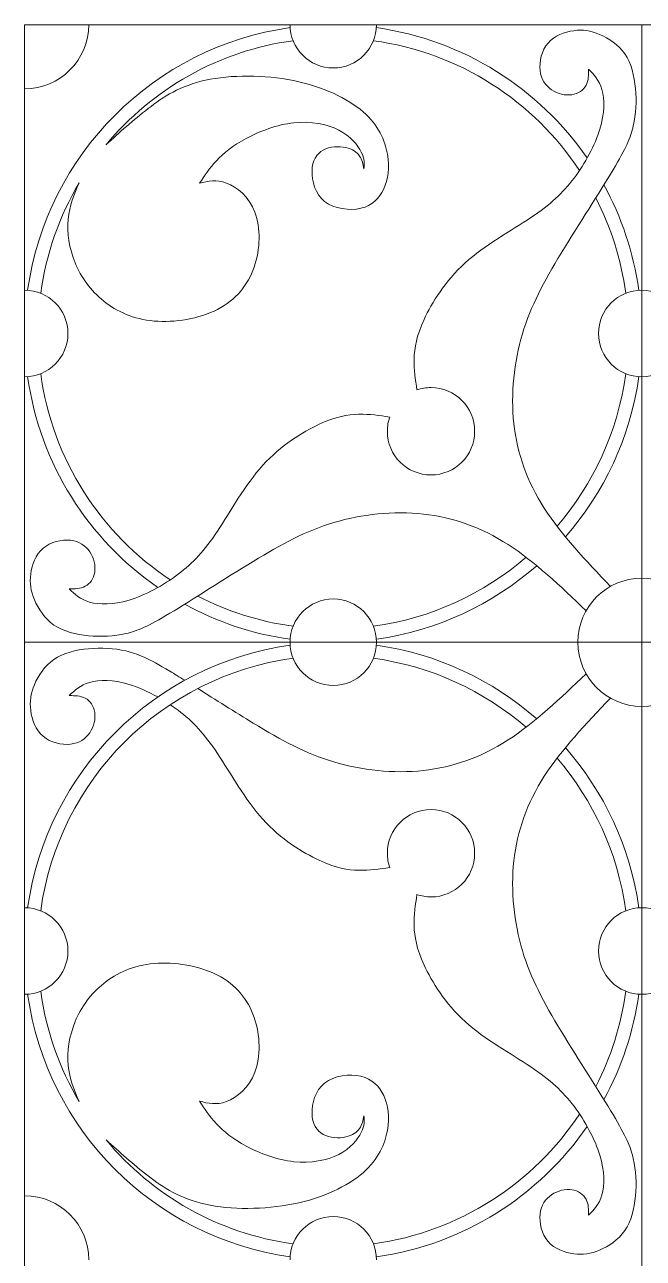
# Model space of a CAD drawing. Header units: millimetres. Extents: x -202 to 205, y -13 to 269.
# Drawn here: x 73.5 to 116.4, y 46.1 to 131.6 of the extents above; entities that cross this region are included whole.
import ezdxf

# ---------------------------------------------------------------- set-up
doc = ezdxf.new("R2010")
doc.units = ezdxf.units.MM
doc.header["$MEASUREMENT"] = 0
doc.layers.add('Default', color=18, linetype='Continuous')

msp = doc.modelspace()

# ---------------------------------------------------------------- linework, layer by layer
at = {"layer": 'Default', "color": 5, "lineweight": 20}
for points in [[(77.94, 131.605), (77.94, 129.151), (75.95, 127.161), (73.495, 127.161)], [(91.915, 131.398), (82.484, 130.078), (75.022, 122.616), (73.703, 113.186)], [(112.533, 122.36), (109.206, 127.169), (103.961, 130.55), (97.904, 131.398)], [(116.324, 131.605), (116.324, 131.605), (116.324, 3.12), (116.324, 3.12)], [(92.121, 130.493), (86.923, 129.786), (82.344, 127.129), (79.146, 123.283)], [(112.001, 121.497), (108.819, 126.298), (103.667, 129.681), (97.698, 130.493)], [(77.272, 120.627), (75.91, 118.329), (74.983, 115.742), (74.607, 112.98)], [(116.116, 113.186), (115.75, 115.803), (114.91, 118.268), (113.688, 120.492)], [(115.212, 112.98), (114.892, 115.334), (114.171, 117.56), (113.123, 119.589)], [(73.703, 107.196), (74.55, 101.142), (77.929, 95.899), (82.734, 92.572)], [(74.607, 107.402), (75.419, 101.436), (78.799, 96.286), (83.598, 93.103)], [(110.436, 96.819), (112.957, 99.743), (114.665, 103.388), (115.212, 107.402)], [(111.02, 96.083), (113.701, 99.143), (115.525, 102.972), (116.116, 107.196)], [(97.698, 89.889), (101.716, 90.435), (105.364, 92.147), (108.29, 94.672)], [(97.904, 88.984), (102.132, 89.576), (105.964, 91.403), (109.025, 94.087)], [(111.879, 88.777), (111.879, 91.231), (113.869, 93.222), (116.324, 93.222)], [(120.768, 88.777), (120.768, 91.231), (118.778, 93.222), (116.324, 93.222)], [(85.505, 91.981), (87.535, 90.931), (89.764, 90.209), (92.121, 89.889)], [(84.601, 91.416), (86.828, 90.192), (89.295, 89.351), (91.915, 88.984)], [(73.495, 88.777), (73.495, 88.777), (201.981, 88.777), (201.981, 88.777)], [(73.703, 70.357), (75.022, 79.788), (82.485, 87.25), (91.915, 88.569)], [(97.904, 88.569), (102.132, 87.978), (105.964, 86.151), (109.025, 83.467)], [(111.879, 88.777), (111.879, 86.322), (113.869, 84.332), (116.324, 84.332)], [(120.768, 88.777), (120.768, 86.322), (118.778, 84.332), (116.324, 84.332)], [(74.607, 70.151), (75.843, 79.237), (83.035, 86.429), (92.121, 87.665)], [(97.698, 87.665), (101.716, 87.118), (105.364, 85.407), (108.29, 82.882)], [(111.02, 81.47), (113.701, 78.411), (115.525, 74.581), (116.116, 70.357)], [(110.436, 80.735), (112.957, 77.81), (114.665, 74.166), (115.212, 70.151)], [(91.915, 46.156), (82.484, 47.475), (75.022, 54.938), (73.703, 64.368)], [(77.272, 56.926), (75.91, 59.224), (74.983, 61.812), (74.607, 64.574)], [(115.212, 64.574), (114.892, 62.22), (114.171, 59.994), (113.123, 57.965)], [(116.116, 64.368), (115.75, 61.751), (114.91, 59.286), (113.688, 57.061)], [(112.001, 56.057), (108.819, 51.255), (103.667, 47.872), (97.698, 47.06)], [(112.533, 55.194), (109.206, 50.385), (103.961, 47.003), (97.904, 46.156)], [(92.121, 47.06), (86.923, 47.768), (82.344, 50.425), (79.146, 54.27)], [(77.94, 45.948), (77.94, 48.403), (75.95, 50.393), (73.495, 50.393)]]:
    msp.add_open_spline(points, degree=3, dxfattribs=at)
for points, knots in [([(73.495, 3.12), (73.495, 3.12), (73.495, 131.605), (73.495, 131.605), (73.495, 131.605), (201.981, 131.605), (201.981, 131.605), (201.981, 131.605), (201.981, 3.12), (201.981, 3.12), (201.981, 3.12), (73.495, 3.12), (73.495, 3.12)], [0, 0, 0, 0, 0.2, 0.2, 0.2, 0.4, 0.4, 0.4, 0.6, 0.6, 0.6, 1, 1, 1, 1]), ([(97.911, 131.605), (97.911, 129.948), (96.567, 128.604), (94.909, 128.604), (93.252, 128.604), (91.908, 129.948), (91.908, 131.605)], [0, 0, 0, 0, 0.333333, 0.333333, 0.333333, 1, 1, 1, 1]), ([(114.147, 92.653), (112.449, 94.429), (110.751, 96.206), (109.555, 98.066), (108.36, 99.926), (107.668, 101.87), (107.442, 103.942), (107.215, 106.016), (107.456, 108.219), (108.033, 110.157), (108.61, 112.096), (109.524, 113.769), (110.727, 115.751), (111.929, 117.733), (113.42, 120.023), (114.325, 121.533), (115.229, 123.043), (115.546, 123.774), (115.731, 124.588), (115.915, 125.402), (115.966, 126.298), (115.885, 127.178), (115.803, 128.059), (115.588, 128.923), (115.139, 129.576), (114.69, 130.229), (114.007, 130.672), (113.391, 130.933), (112.774, 131.195), (112.224, 131.275), (111.594, 131.189), (110.964, 131.102), (110.254, 130.848), (109.812, 130.332), (109.37, 129.816), (109.197, 129.037), (109.264, 128.426), (109.332, 127.815), (109.64, 127.372), (110.063, 127.089), (110.486, 126.805), (111.025, 126.68), (111.472, 126.747), (111.919, 126.814), (112.276, 127.074), (112.453, 127.401), (112.631, 127.728), (112.631, 128.123), (112.631, 128.517), (112.997, 128.142), (113.363, 127.767), (113.55, 127.098), (113.738, 126.43), (113.748, 125.467), (113.411, 124.356), (113.074, 123.245), (112.391, 121.985), (111.617, 120.956), (110.842, 119.926), (109.976, 119.128), (108.625, 118.228), (107.273, 117.329), (105.436, 116.328), (104.055, 115.078), (102.675, 113.827), (101.751, 112.326), (101.217, 111.167), (100.683, 110.008), (100.539, 109.19), (100.521, 108.432), (100.502, 107.674), (100.61, 106.976), (100.718, 106.278)], [0, 0, 0, 0, 0.04, 0.04, 0.04, 0.08, 0.08, 0.08, 0.12, 0.12, 0.12, 0.16, 0.16, 0.16, 0.2, 0.2, 0.2, 0.24, 0.24, 0.24, 0.28, 0.28, 0.28, 0.32, 0.32, 0.32, 0.36, 0.36, 0.36, 0.4, 0.4, 0.4, 0.44, 0.44, 0.44, 0.48, 0.48, 0.48, 0.52, 0.52, 0.52, 0.56, 0.56, 0.56, 0.6, 0.6, 0.6, 0.64, 0.64, 0.64, 0.68, 0.68, 0.68, 0.72, 0.72, 0.72, 0.76, 0.76, 0.76, 0.8, 0.8, 0.8, 0.84, 0.84, 0.84, 0.88, 0.88, 0.88, 0.92, 0.92, 0.92, 1, 1, 1, 1]), ([(79.146, 123.284), (80.079, 124.132), (81.012, 124.981), (82.065, 125.79), (83.118, 126.599), (84.292, 127.368), (86.043, 127.753), (87.794, 128.138), (90.122, 128.138), (92.147, 127.729), (94.172, 127.32), (95.894, 126.502), (96.976, 125.565), (98.058, 124.626), (98.501, 123.568), (98.664, 122.63), (98.828, 121.692), (98.713, 120.875), (98.409, 120.216), (98.107, 119.557), (97.616, 119.056), (96.832, 118.874), (96.048, 118.691), (94.97, 118.826), (94.312, 119.345), (93.652, 119.864), (93.412, 120.769), (93.436, 121.466), (93.46, 122.164), (93.749, 122.654), (94.21, 122.909), (94.672, 123.164), (95.307, 123.183), (95.778, 123.082), (96.25, 122.981), (96.558, 122.76), (96.74, 122.496), (96.923, 122.231), (96.981, 121.923), (97.039, 121.615), (97.067, 121.952), (97.096, 122.289), (96.856, 122.77), (96.615, 123.251), (96.105, 123.876), (95.288, 124.295), (94.47, 124.713), (93.344, 124.925), (92.176, 124.8), (91.007, 124.675), (89.795, 124.213), (88.866, 123.717), (87.938, 123.222), (87.293, 122.693), (86.803, 122.169), (86.312, 121.644), (85.975, 121.125), (85.639, 120.605), (86.216, 120.749), (86.793, 120.894), (87.505, 120.625), (88.217, 120.355), (89.064, 119.672), (89.473, 118.595), (89.881, 117.517), (89.852, 116.045), (89.42, 114.795), (88.987, 113.544), (88.15, 112.515), (86.88, 111.861), (85.61, 111.207), (83.907, 110.927), (82.479, 111.052), (81.05, 111.178), (79.895, 111.707), (78.987, 112.433), (78.078, 113.159), (77.414, 114.083), (77, 115.088), (76.586, 116.093), (76.423, 117.18), (76.51, 118.117), (76.597, 119.054), (76.935, 119.841), (77.272, 120.627)], [0, 0, 0, 0, 0.034483, 0.034483, 0.034483, 0.068966, 0.068966, 0.068966, 0.103448, 0.103448, 0.103448, 0.137931, 0.137931, 0.137931, 0.172414, 0.172414, 0.172414, 0.206897, 0.206897, 0.206897, 0.241379, 0.241379, 0.241379, 0.275862, 0.275862, 0.275862, 0.310345, 0.310345, 0.310345, 0.344828, 0.344828, 0.344828, 0.37931, 0.37931, 0.37931, 0.413793, 0.413793, 0.413793, 0.448276, 0.448276, 0.448276, 0.482759, 0.482759, 0.482759, 0.517241, 0.517241, 0.517241, 0.551724, 0.551724, 0.551724, 0.586207, 0.586207, 0.586207, 0.62069, 0.62069, 0.62069, 0.655172, 0.655172, 0.655172, 0.689655, 0.689655, 0.689655, 0.724138, 0.724138, 0.724138, 0.758621, 0.758621, 0.758621, 0.793103, 0.793103, 0.793103, 0.827586, 0.827586, 0.827586, 0.862069, 0.862069, 0.862069, 0.896552, 0.896552, 0.896552, 0.931034, 0.931034, 0.931034, 1, 1, 1, 1]), ([(73.495, 113.193), (75.153, 113.193), (76.497, 111.849), (76.497, 110.191), (76.497, 108.533), (75.153, 107.189), (73.495, 107.189)], [0, 0, 0, 0, 0.333333, 0.333333, 0.333333, 1, 1, 1, 1]), ([(116.324, 107.189), (114.666, 107.189), (113.322, 108.533), (113.322, 110.191), (113.322, 111.849), (114.666, 113.193), (116.324, 113.193)], [0, 0, 0, 0, 0.333333, 0.333333, 0.333333, 1, 1, 1, 1]), ([(116.324, 107.189), (117.981, 107.189), (119.325, 108.533), (119.325, 110.191), (119.325, 111.849), (117.981, 113.193), (116.324, 113.193)], [0, 0, 0, 0, 0.333333, 0.333333, 0.333333, 1, 1, 1, 1]), ([(98.826, 104.392), (98.72, 104.084), (98.663, 103.753), (98.663, 103.408), (98.663, 101.735), (100.019, 100.378), (101.693, 100.378), (103.366, 100.378), (104.722, 101.735), (104.722, 103.408), (104.722, 105.081), (103.366, 106.438), (101.693, 106.438), (101.352, 106.438), (101.024, 106.381), (100.718, 106.278)], [0, 0, 0, 0, 0.166667, 0.166667, 0.166667, 0.333333, 0.333333, 0.333333, 0.5, 0.5, 0.5, 0.666667, 0.666667, 0.666667, 1, 1, 1, 1]), ([(112.453, 90.963), (110.676, 92.662), (108.898, 94.36), (107.038, 95.555), (105.178, 96.75), (103.234, 97.443), (101.161, 97.669), (99.088, 97.895), (96.885, 97.655), (94.947, 97.078), (93.008, 96.5), (91.334, 95.586), (89.353, 94.384), (87.371, 93.181), (85.081, 91.69), (83.571, 90.786), (82.061, 89.882), (81.329, 89.564), (80.516, 89.38), (79.702, 89.195), (78.805, 89.144), (77.925, 89.226), (77.045, 89.308), (76.181, 89.523), (75.528, 89.971), (74.875, 90.42), (74.432, 91.103), (74.17, 91.72), (73.909, 92.336), (73.829, 92.886), (73.915, 93.516), (74.002, 94.146), (74.256, 94.857), (74.772, 95.298), (75.288, 95.74), (76.067, 95.914), (76.678, 95.846), (77.289, 95.779), (77.732, 95.471), (78.015, 95.048), (78.299, 94.624), (78.424, 94.086), (78.357, 93.638), (78.29, 93.191), (78.03, 92.835), (77.703, 92.657), (77.376, 92.479), (76.981, 92.479), (76.587, 92.479), (76.962, 92.114), (77.337, 91.748), (78.006, 91.56), (78.674, 91.373), (79.636, 91.363), (80.747, 91.7), (81.858, 92.037), (83.119, 92.72), (84.148, 93.494), (85.177, 94.268), (85.976, 95.134), (86.876, 96.486), (87.775, 97.837), (88.775, 99.675), (90.026, 101.055), (91.277, 102.436), (92.777, 103.36), (93.937, 103.893), (95.096, 104.427), (95.914, 104.572), (96.672, 104.59), (97.43, 104.608), (98.128, 104.5), (98.826, 104.393)], [0, 0, 0, 0, 0.04, 0.04, 0.04, 0.08, 0.08, 0.08, 0.12, 0.12, 0.12, 0.16, 0.16, 0.16, 0.2, 0.2, 0.2, 0.24, 0.24, 0.24, 0.28, 0.28, 0.28, 0.32, 0.32, 0.32, 0.36, 0.36, 0.36, 0.4, 0.4, 0.4, 0.44, 0.44, 0.44, 0.48, 0.48, 0.48, 0.52, 0.52, 0.52, 0.56, 0.56, 0.56, 0.6, 0.6, 0.6, 0.64, 0.64, 0.64, 0.68, 0.68, 0.68, 0.72, 0.72, 0.72, 0.76, 0.76, 0.76, 0.8, 0.8, 0.8, 0.84, 0.84, 0.84, 0.88, 0.88, 0.88, 0.92, 0.92, 0.92, 1, 1, 1, 1]), ([(97.911, 88.777), (97.911, 90.435), (96.567, 91.778), (94.909, 91.778), (93.252, 91.778), (91.908, 90.435), (91.908, 88.777)], [0, 0, 0, 0, 0.333333, 0.333333, 0.333333, 1, 1, 1, 1]), ([(84.601, 86.137), (84.231, 86.367), (83.884, 86.58), (83.571, 86.768), (82.061, 87.672), (81.329, 87.99), (80.516, 88.174), (79.702, 88.358), (78.805, 88.409), (77.925, 88.328), (77.045, 88.246), (76.181, 88.031), (75.528, 87.582), (74.875, 87.133), (74.432, 86.45), (74.17, 85.834), (73.909, 85.217), (73.829, 84.667), (73.915, 84.037), (74.002, 83.407), (74.256, 82.697), (74.772, 82.255), (75.288, 81.814), (76.067, 81.64), (76.678, 81.708), (77.289, 81.775), (77.732, 82.083), (78.015, 82.506), (78.299, 82.929), (78.424, 83.468), (78.357, 83.915), (78.29, 84.363), (78.03, 84.719), (77.703, 84.896), (77.376, 85.075), (76.981, 85.075), (76.587, 85.075), (76.962, 85.44), (77.337, 85.806), (78.006, 85.993), (78.674, 86.181), (79.636, 86.191), (80.747, 85.854), (81.384, 85.661), (82.071, 85.354), (82.734, 84.981)], [0, 0, 0, 0, 0.0625, 0.0625, 0.0625, 0.125, 0.125, 0.125, 0.1875, 0.1875, 0.1875, 0.25, 0.25, 0.25, 0.3125, 0.3125, 0.3125, 0.375, 0.375, 0.375, 0.4375, 0.4375, 0.4375, 0.5, 0.5, 0.5, 0.5625, 0.5625, 0.5625, 0.625, 0.625, 0.625, 0.6875, 0.6875, 0.6875, 0.75, 0.75, 0.75, 0.8125, 0.8125, 0.8125, 0.875, 0.875, 0.875, 1, 1, 1, 1]), ([(97.911, 88.777), (97.911, 87.119), (96.567, 85.775), (94.909, 85.775), (93.252, 85.775), (91.908, 87.119), (91.908, 88.777)], [0, 0, 0, 0, 0.333333, 0.333333, 0.333333, 1, 1, 1, 1]), ([(112.453, 86.59), (110.676, 84.892), (108.898, 83.194), (107.038, 81.999), (105.178, 80.803), (103.234, 80.111), (101.161, 79.885), (99.088, 79.658), (96.885, 79.899), (94.947, 80.476), (93.008, 81.053), (91.334, 81.967), (89.353, 83.17), (88.102, 83.929), (86.728, 84.803), (85.505, 85.572)], [0, 0, 0, 0, 0.166667, 0.166667, 0.166667, 0.333333, 0.333333, 0.333333, 0.5, 0.5, 0.5, 0.666667, 0.666667, 0.666667, 1, 1, 1, 1]), ([(114.147, 84.901), (112.449, 83.124), (110.751, 81.347), (109.555, 79.488), (108.36, 77.628), (107.668, 75.684), (107.442, 73.611), (107.215, 71.538), (107.456, 69.335), (108.033, 67.397), (108.61, 65.458), (109.524, 63.784), (110.727, 61.803), (111.929, 59.821), (113.42, 57.531), (114.325, 56.021), (115.229, 54.51), (115.546, 53.779), (115.731, 52.965), (115.915, 52.152), (115.966, 51.255), (115.885, 50.375), (115.803, 49.495), (115.588, 48.631), (115.139, 47.978), (114.69, 47.324), (114.007, 46.882), (113.391, 46.62), (112.774, 46.359), (112.224, 46.279), (111.594, 46.365), (110.964, 46.452), (110.254, 46.705), (109.812, 47.222), (109.37, 47.738), (109.197, 48.517), (109.264, 49.128), (109.332, 49.739), (109.64, 50.181), (110.063, 50.465), (110.486, 50.749), (111.025, 50.874), (111.472, 50.807), (111.919, 50.739), (112.276, 50.479), (112.453, 50.152), (112.631, 49.825), (112.631, 49.431), (112.631, 49.037), (112.997, 49.412), (113.363, 49.787), (113.55, 50.455), (113.738, 51.124), (113.748, 52.086), (113.411, 53.197), (113.074, 54.308), (112.391, 55.569), (111.617, 56.598), (110.842, 57.627), (109.976, 58.426), (108.625, 59.325), (107.273, 60.225), (105.436, 61.225), (104.055, 62.476), (102.675, 63.726), (101.751, 65.227), (101.217, 66.386), (100.683, 67.546), (100.539, 68.363), (100.521, 69.121), (100.502, 69.879), (100.61, 70.578), (100.718, 71.276)], [0, 0, 0, 0, 0.04, 0.04, 0.04, 0.08, 0.08, 0.08, 0.12, 0.12, 0.12, 0.16, 0.16, 0.16, 0.2, 0.2, 0.2, 0.24, 0.24, 0.24, 0.28, 0.28, 0.28, 0.32, 0.32, 0.32, 0.36, 0.36, 0.36, 0.4, 0.4, 0.4, 0.44, 0.44, 0.44, 0.48, 0.48, 0.48, 0.52, 0.52, 0.52, 0.56, 0.56, 0.56, 0.6, 0.6, 0.6, 0.64, 0.64, 0.64, 0.68, 0.68, 0.68, 0.72, 0.72, 0.72, 0.76, 0.76, 0.76, 0.8, 0.8, 0.8, 0.84, 0.84, 0.84, 0.88, 0.88, 0.88, 0.92, 0.92, 0.92, 1, 1, 1, 1]), ([(83.598, 84.45), (83.787, 84.324), (83.971, 84.193), (84.148, 84.06), (85.177, 83.286), (85.976, 82.419), (86.875, 81.068), (87.775, 79.716), (88.775, 77.879), (90.026, 76.498), (91.277, 75.118), (92.777, 74.194), (93.937, 73.66), (95.096, 73.126), (95.914, 72.982), (96.672, 72.964), (97.43, 72.946), (98.128, 73.053), (98.826, 73.161)], [0, 0, 0, 0, 0.142857, 0.142857, 0.142857, 0.285714, 0.285714, 0.285714, 0.428571, 0.428571, 0.428571, 0.571429, 0.571429, 0.571429, 0.714286, 0.714286, 0.714286, 1, 1, 1, 1]), ([(98.826, 73.161), (98.72, 73.47), (98.663, 73.801), (98.663, 74.146), (98.663, 75.819), (100.019, 77.175), (101.693, 77.175), (103.366, 77.175), (104.722, 75.819), (104.722, 74.146), (104.722, 72.472), (103.366, 71.116), (101.693, 71.116), (101.352, 71.116), (101.024, 71.172), (100.718, 71.276)], [0, 0, 0, 0, 0.166667, 0.166667, 0.166667, 0.333333, 0.333333, 0.333333, 0.5, 0.5, 0.5, 0.666667, 0.666667, 0.666667, 1, 1, 1, 1]), ([(73.495, 64.361), (75.153, 64.361), (76.497, 65.705), (76.497, 67.363), (76.497, 69.02), (75.153, 70.364), (73.495, 70.364)], [0, 0, 0, 0, 0.333333, 0.333333, 0.333333, 1, 1, 1, 1]), ([(116.324, 70.364), (114.666, 70.364), (113.322, 69.02), (113.322, 67.363), (113.322, 65.705), (114.666, 64.361), (116.324, 64.361)], [0, 0, 0, 0, 0.333333, 0.333333, 0.333333, 1, 1, 1, 1]), ([(116.324, 70.364), (117.981, 70.364), (119.325, 69.02), (119.325, 67.363), (119.325, 65.705), (117.981, 64.361), (116.324, 64.361)], [0, 0, 0, 0, 0.333333, 0.333333, 0.333333, 1, 1, 1, 1]), ([(79.146, 54.27), (80.079, 53.422), (81.012, 52.573), (82.065, 51.764), (83.118, 50.955), (84.292, 50.185), (86.043, 49.801), (87.794, 49.416), (90.122, 49.416), (92.147, 49.824), (94.172, 50.233), (95.894, 51.051), (96.976, 51.989), (98.058, 52.927), (98.501, 53.985), (98.664, 54.923), (98.828, 55.861), (98.713, 56.679), (98.409, 57.338), (98.107, 57.997), (97.616, 58.497), (96.832, 58.68), (96.048, 58.863), (94.97, 58.728), (94.312, 58.209), (93.652, 57.689), (93.412, 56.785), (93.436, 56.087), (93.46, 55.39), (93.749, 54.899), (94.21, 54.644), (94.672, 54.389), (95.307, 54.37), (95.778, 54.471), (96.25, 54.572), (96.558, 54.793), (96.74, 55.058), (96.923, 55.322), (96.981, 55.63), (97.039, 55.938), (97.067, 55.602), (97.096, 55.265), (96.856, 54.784), (96.615, 54.303), (96.105, 53.677), (95.288, 53.259), (94.47, 52.841), (93.344, 52.629), (92.176, 52.754), (91.007, 52.879), (89.795, 53.341), (88.866, 53.836), (87.938, 54.332), (87.293, 54.861), (86.803, 55.385), (86.312, 55.909), (85.975, 56.429), (85.639, 56.948), (86.216, 56.804), (86.793, 56.66), (87.505, 56.929), (88.217, 57.198), (89.064, 57.882), (89.473, 58.959), (89.881, 60.036), (89.852, 61.508), (89.42, 62.759), (88.987, 64.009), (88.15, 65.039), (86.88, 65.693), (85.61, 66.347), (83.907, 66.626), (82.479, 66.501), (81.05, 66.376), (79.895, 65.847), (78.987, 65.121), (78.078, 64.394), (77.414, 63.471), (77, 62.465), (76.586, 61.46), (76.423, 60.373), (76.51, 59.436), (76.597, 58.5), (76.935, 57.713), (77.272, 56.926)], [0, 0, 0, 0, 0.034483, 0.034483, 0.034483, 0.068966, 0.068966, 0.068966, 0.103448, 0.103448, 0.103448, 0.137931, 0.137931, 0.137931, 0.172414, 0.172414, 0.172414, 0.206897, 0.206897, 0.206897, 0.241379, 0.241379, 0.241379, 0.275862, 0.275862, 0.275862, 0.310345, 0.310345, 0.310345, 0.344828, 0.344828, 0.344828, 0.37931, 0.37931, 0.37931, 0.413793, 0.413793, 0.413793, 0.448276, 0.448276, 0.448276, 0.482759, 0.482759, 0.482759, 0.517241, 0.517241, 0.517241, 0.551724, 0.551724, 0.551724, 0.586207, 0.586207, 0.586207, 0.62069, 0.62069, 0.62069, 0.655172, 0.655172, 0.655172, 0.689655, 0.689655, 0.689655, 0.724138, 0.724138, 0.724138, 0.758621, 0.758621, 0.758621, 0.793103, 0.793103, 0.793103, 0.827586, 0.827586, 0.827586, 0.862069, 0.862069, 0.862069, 0.896552, 0.896552, 0.896552, 0.931034, 0.931034, 0.931034, 1, 1, 1, 1]), ([(97.911, 45.948), (97.911, 47.606), (96.567, 48.95), (94.909, 48.95), (93.252, 48.95), (91.908, 47.606), (91.908, 45.948)], [0, 0, 0, 0, 0.333333, 0.333333, 0.333333, 1, 1, 1, 1])]:
    msp.add_open_spline(points, degree=3, knots=knots, dxfattribs=at)

doc.saveas('drawing.dxf')
